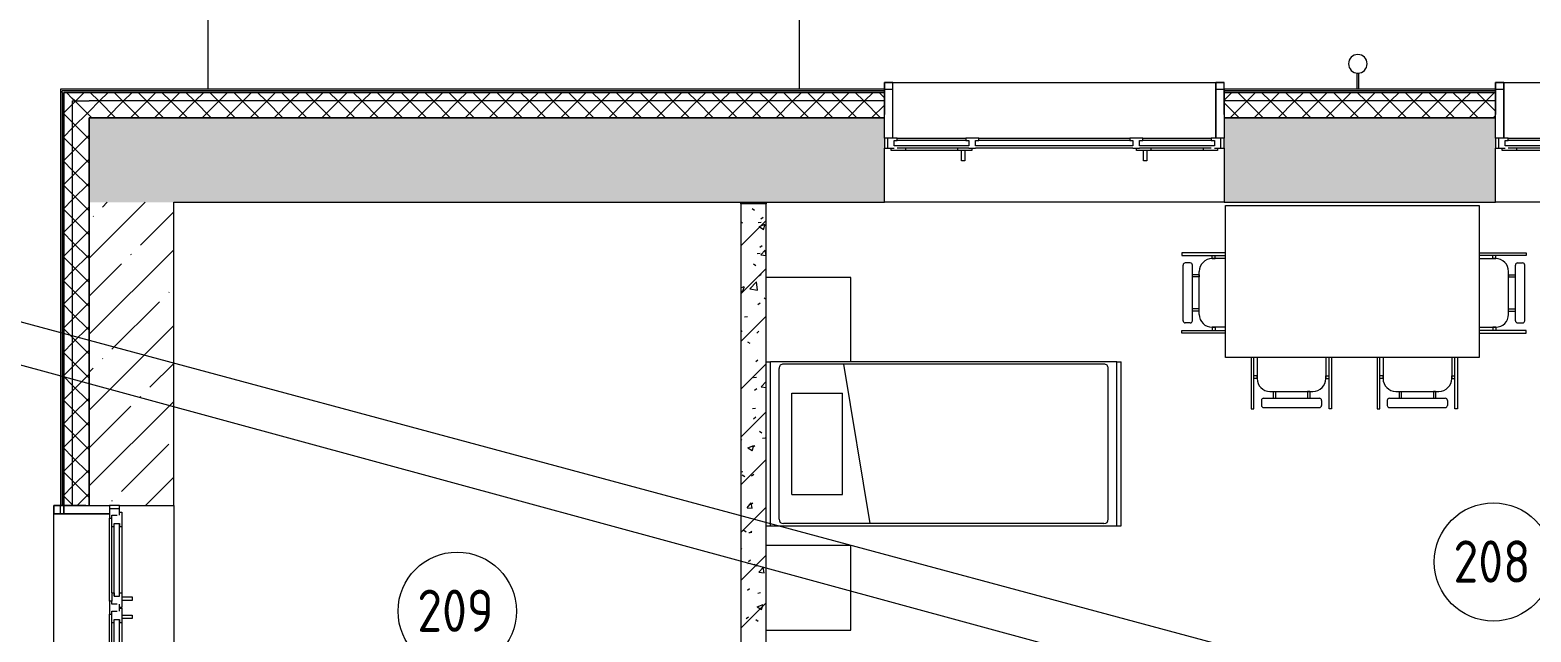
# Model space of a CAD drawing. Header units: millimetres. Extents: x -515342 to 330399, y -224905 to 507333.
# Drawn here: x -374681 to -365801, y 136230 to 139794 of the extents above; entities that cross this region are included whole.
import ezdxf

# ---------------------------------------------------------------- set-up
doc = ezdxf.new("R2010")
doc.units = ezdxf.units.MM
doc.layers.get('0').update_dxf_attribs({"lineweight": 0})
for name, color, linetype, lineweight in [('_ Окна', 7, 'Continuous', 0), ('Витраж', 7, 'Continuous', 0), ('Марки помещений', 7, 'Continuous', 0), ('Мебель', 7, 'Continuous', 0), ('Обобщенные модели', 7, 'Continuous', 0), ('Окна', 7, 'Continuous', 0), ('Перекрытие', 7, 'Continuous', 0), ('Стены внутренние', 7, 'Continuous', 0), ('Стены наружные', 7, 'Continuous', 0), ('Стены несущие', 7, 'Continuous', 0), ('Стены отделка', 7, 'Continuous', 0), ('Стены перегородки', 7, 'Continuous', 0), ('Стены штриховка', 7, 'Continuous', 0), ('экспертиза ДУ', 1, 'Continuous', 0)]:
    doc.layers.add(name, color=color, linetype=linetype, lineweight=lineweight)
doc.styles.add('GOST Common_1', font='', dxfattribs={"width": 0.9, "height": 250})
doc.styles.get('GOST Common_1').set_extended_font_data('GOST Common')
pattern_1 = [(45, (0, 0), (-224.5064, 224.5064), []), (45, (224.5, 0), (-224.5064, 224.5064), [396.875, -79.375, 3.353, -76.022])]
pattern_2 = [(45, (0, 0), (-70.71068, 70.71068), []), (135, (0, 0), (-70.71068, -70.71068), [])]

# ---------------------------------------------------------------- blocks, each defined once
blk = doc.blocks.new('Окно_ПВХ_3Створки_1Фрамуга-верх - АР_Окно_ОП_1820_h_х1970_3ст2фр-в-9696728-О_АР_П_2__3_400_План 2 этажа')
at = {"layer": '_ Окна'}
for p, q in [((-929, 130), (-1005, 130)), ((-1005, 130), (-1005, 70)), ((-985, 70), (-985, 130)), ((-947, 84), (-947, 116)), ((-947, 116), (-929, 116)), ((-929, 116), (-929, 130)), ((-523, 116), (-929, 116)), ((-447, 130), (-523, 130)), ((-523, 130), (-523, 116)), ((-523, 116), (-505, 116)), ((-505, 116), (-505, 84)), ((-465, 84), (-465, 116)), ((-465, 116), (-447, 116)), ((-447, 116), (-447, 130)), ((447, 116), (-447, 116)), ((523, 130), (447, 130)), ((447, 130), (447, 116)), ((447, 116), (465, 116)), ((465, 116), (465, 84)), ((505, 84), (505, 116)), ((505, 116), (523, 116)), ((523, 116), (523, 130)), ((929, 116), (523, 116)), ((929, 130), (929, 116)), ((1005, 130), (929, 130)), ((929, 116), (947, 116)), ((947, 116), (947, 84)), ((985, 70), (985, 130)), ((1005, 70), (1005, 130)), ((-1005, 70), (-947, 70)), ((-965, 56), (-965, 70)), ((-880, 56), (-965, 56)), ((-505, 84), (-947, 84)), ((-880, 70), (-880, 56)), ((-572, 70), (-572, 56)), ((-487, 56), (-572, 56)), ((-505, 70), (-465, 70)), ((-487, 70), (-487, 56)), ((465, 84), (-465, 84)), ((465, 70), (505, 70)), ((487, 56), (487, 70)), ((572, 56), (487, 56)), ((947, 84), (505, 84)), ((572, 70), (572, 56)), ((880, 70), (880, 56)), ((965, 56), (880, 56)), ((947, 70), (1005, 70)), ((965, 70), (965, 56))]:
    blk.add_line(p, q, dxfattribs=at)
at = {"layer": 'Окна'}
for p, q in [((-929, 130), (-523, 130)), ((-447, 130), (447, 130)), ((523, 130), (929, 130)), ((-505, 70), (-929, 70)), ((-572, 56), (-880, 56)), ((-548.5, -4), (-548.5, 56)), ((-528.5, 56), (-528.5, -4)), ((465, 70), (-465, 70)), ((929, 70), (505, 70)), ((528.5, -4), (528.5, 56)), ((548.5, 56), (548.5, -4)), ((880, 56), (572, 56)), ((-528.5, -4), (-548.5, -4)), ((548.5, -4), (528.5, -4))]:
    blk.add_line(p, q, dxfattribs=at)
blk = doc.blocks.new('Окно_ПВХ_2Створки_1Фрамуга-верх - АР_Окно_ОП_1820_h_х11700_2ст1фр-в-9696407-О_АР_П_2__3_400_План 2 этажа')
at = {"layer": '_ Окна'}
for p, q in [((-529, 130), (-605, 130)), ((-605, 130), (-605, 70)), ((-585, 70), (-585, 130)), ((-547, 84), (-547, 116)), ((-547, 116), (-529, 116)), ((-529, 116), (-529, 130)), ((-480, 116), (-529, 116)), ((-498, 102), (-498, 70)), ((-480, 102), (-498, 102)), ((-498, 102), (-69, 102)), ((-480, 116), (-480, 102)), ((-87, 116), (-87, 102)), ((-87, 116), (-38, 116)), ((-87, 102), (-69, 102)), ((-69, 102), (-69, 70)), ((38, 130), (-38, 130)), ((-38, 130), (-38, 116)), ((-38, 116), (-20, 116)), ((-20, 116), (-20, 84)), ((20, 84), (20, 116)), ((20, 116), (38, 116)), ((38, 116), (38, 130)), ((87, 116), (38, 116)), ((69, 102), (69, 70)), ((87, 102), (69, 102)), ((69, 102), (498, 102)), ((87, 116), (87, 102)), ((480, 116), (480, 102)), ((480, 116), (529, 116)), ((480, 102), (498, 102)), ((498, 102), (498, 70)), ((529, 130), (529, 116)), ((605, 130), (529, 130)), ((529, 116), (547, 116)), ((547, 116), (547, 84)), ((585, 70), (585, 130)), ((605, 70), (605, 130)), ((-605, 70), (-547, 70)), ((-565, 56), (-565, 70)), ((-480, 56), (-565, 56)), ((-498, 70), (-480, 70)), ((-498, 70), (-69, 70)), ((-480, 70), (-480, 56)), ((-87, 70), (-87, 56)), ((-69, 70), (-87, 70)), ((-2, 56), (-87, 56)), ((-20, 70), (20, 70)), ((-2, 70), (-2, 56)), ((2, 56), (2, 70)), ((87, 56), (2, 56)), ((69, 70), (87, 70)), ((69, 70), (498, 70)), ((87, 70), (87, 56)), ((480, 70), (480, 56)), ((498, 70), (480, 70)), ((565, 56), (480, 56)), ((547, 70), (605, 70)), ((565, 70), (565, 56))]:
    blk.add_line(p, q, dxfattribs=at)
at = {"layer": 'Окна'}
for p, q in [((-529, 130), (-38, 130)), ((-480, 116), (-87, 116)), ((38, 130), (529, 130)), ((87, 116), (480, 116)), ((-87, 56), (-480, 56)), ((-63.5, -4), (-63.5, 56)), ((-43.5, 56), (-43.5, -4)), ((43.5, -4), (43.5, 56)), ((63.5, 56), (63.5, -4)), ((480, 56), (87, 56)), ((-43.5, -4), (-63.5, -4)), ((63.5, -4), (43.5, -4))]:
    blk.add_line(p, q, dxfattribs=at)
blk = doc.blocks.new('Прямоугольный импост - АР_Откос_Металлический_50х330 Коричневый Левый-9899776-О_АР_П_2__3_400_План 2 этажа')
at = {"layer": 'Витраж'}
blk.add_line((-515, 4442.4), (-515, 5552.4), dxfattribs=at)
blk = doc.blocks.new('Прямоугольный импост - АР_Откос_Металлический_50х330 Коричневый Левый-9899773-О_АР_П_2__3_400_План 2 этажа')
at = {"layer": 'Витраж', "lineweight": 18}
for p, q in [((0, 40), (-50, 40)), ((-50, 40), (-50, -290)), ((-49, -290), (-49, 39)), ((-49, 39), (-1, 39)), ((-1, 39), (-1, -150)), ((0, -150), (0, 40)), ((-1, -150), (0, -150))]:
    blk.add_line(p, q, dxfattribs=at)
blk = doc.blocks.new('Прямоугольный импост - АР_Откос_Металлический_50х330 Белый Левый-9898761-О_АР_П_2__3_400_План 2 этажа')
at = {"layer": 'Витраж'}
blk.add_line((4449.2, 16115), (6359.2, 16115), dxfattribs=at)
blk = doc.blocks.new('Прямоугольный импост - АР_Откос_Металлический_50х330 Белый Правый-V24-О_АР_П_2__3_400_План 2 этажа')
at = {"layer": 'Витраж', "lineweight": 18}
for p, q in [((-50, -290), (-50, 40)), ((-50, 40), (0, 40)), ((-1, 39), (-49, 39)), ((-49, 39), (-49, -290)), ((-1, -150), (-1, 39)), ((0, 40), (0, -150)), ((0, -150), (-1, -150))]:
    blk.add_line(p, q, dxfattribs=at)
blk = doc.blocks.new('Прямоугольный импост - АР_Откос_Металлический_50х330 Белый Левый-V25-О_АР_П_2__3_400_План 2 этажа')
at = {"layer": 'Витраж', "lineweight": 18}
for p, q in [((0, 40), (-50, 40)), ((-50, 40), (-50, -290)), ((-49, -290), (-49, 39)), ((-49, 39), (-1, 39)), ((-1, 39), (-1, -150)), ((0, -150), (0, 40)), ((-1, -150), (0, -150))]:
    blk.add_line(p, q, dxfattribs=at)
blk = doc.blocks.new('Прямоугольный импост - АР_Откос_Металлический_50х330 Коричневый Левый-9899774-О_АР_П_2__3_400_План 2 этажа')
at = {"layer": 'Витраж'}
blk.add_line((8064.1, 16115), (9974.1, 16115), dxfattribs=at)
blk = doc.blocks.new('Прямоугольный импост - АР_Откос_Металлический_50х330 Коричневый Правый-9899919-О_АР_П_2__3_400_План 2 этажа')
at = {"layer": 'Витраж', "lineweight": 18}
for p, q in [((-50, -290), (-50, 40)), ((-50, 40), (0, 40)), ((-1, 39), (-49, 39)), ((-49, 39), (-49, -290)), ((-1, -150), (-1, 39)), ((0, 40), (0, -150)), ((0, -150), (-1, -150))]:
    blk.add_line(p, q, dxfattribs=at)
blk = doc.blocks.new('Влж_Водосточная труба_Хомут - Хомут-9753428-О_АР_П_2__3_400_План 2 этажа')
at = {"layer": 'Обобщенные модели'}
for p, q in [((61040, 2304.9), (61040, 2209.7)), ((61040, 2304.9), (61050, 2304.9)), ((61050, 2209.7), (61050, 2304.9))]:
    blk.add_line(p, q, dxfattribs=at)
for start, end in [(0, 180), (180, 360)]:
    blk.add_arc((61045, 2154.9), 55, start, end, dxfattribs=at)
blk.add_open_spline([(61050, 2209.7), (61050, 2209.7), (61049.9, 2209.7), (61049.7, 2209.7), (61049.3, 2209.8), (61048.9, 2209.8), (61048.2, 2209.8), (61047.5, 2209.9), (61046.7, 2209.9), (61045.8, 2209.9), (61045, 2209.9), (61044.2, 2209.9), (61043.5, 2209.9), (61042.7, 2209.9), (61041.8, 2209.8), (61041, 2209.8), (61040.2, 2209.7), (61040, 2209.7), (61040, 2209.7)], degree=3, knots=[0, 0, 0, 0, 0.055556, 0.111111, 0.166667, 0.222222, 0.277778, 0.333333, 0.388889, 0.444444, 0.513889, 0.548611, 0.583333, 0.652778, 0.722222, 0.791667, 0.861111, 1, 1, 1, 1], dxfattribs=at)
blk = doc.blocks.new('СД_Люблино_Фасады_rvt-1-О_АР_П_2__3_400_План 2 этажа')
at = {"layer": 'Стены внутренние'}
h = blk.add_hatch(dxfattribs=at)
h.set_pattern_fill('FP_1', color=256, style=0, pattern_type=2)
h.set_pattern_definition(pattern_1)
h.paths.add_polyline_path([(101935, 15405), (101935, 15905), (97278.9, 15905), (97278.9, 15405), (101775, 15405)])
h.paths.add_polyline_path([(95231.8, 15405), (95268.9, 15405), (95268.9, 15905), (93672.7, 15905), (93672.7, 15405), (94795.6, 15405)])
h.paths.add_polyline_path([(91662.7, 15405), (91662.7, 15905), (90062.5, 15905), (90062.5, 15405), (91305.9, 15405)])
h.paths.add_polyline_path([(88052.5, 15405), (88052.5, 15905), (86472.6, 15905), (86472.6, 15405), (87816.2, 15405)])
h.paths.add_polyline_path([(84462.6, 15405), (84462.6, 15905), (82935.3, 15905), (82935.3, 15405), (84326.5, 15405)])
h.paths.add_polyline_path([(80836.8, 15405), (80925.3, 15405), (80925.3, 15905), (79340.3, 15905), (79340.3, 15405), (79964.4, 15405)])
h.paths.add_polyline_path([(77330.3, 15405), (77330.3, 15905), (75739.7, 15905), (75739.7, 15405)])
h.paths.add_polyline_path([(73729.7, 15405), (73729.7, 15905), (72144.8, 15905), (72144.8, 15405), (73421.2, 15405)])
h.paths.add_polyline_path([(70134.8, 15405), (70134.8, 15905), (68493.6, 15905), (68493.6, 15405), (68622.9, 15405)])
h.paths.add_polyline_path([(66441.8, 15405), (66483.6, 15405), (66483.6, 15905), (64878.6, 15905), (64878.6, 15405), (66005.6, 15405)])
h.paths.add_polyline_path([(62868.6, 15405), (62868.6, 15905), (60500.1, 15905), (60500.1, 15405), (61643.5, 15405)])
h.paths.add_polyline_path([(58090.1, 15405), (58090.1, 15905), (56894.2, 15905), (56894.2, 15405), (57281.4, 15405)])
h.paths.add_polyline_path([(54484.2, 15405), (54484.2, 15905), (51825.9, 15905), (51825.9, 15405), (52919.3, 15405)])
h.paths.add_polyline_path([(49815.9, 15405), (49815.9, 15905), (47243.8, 15905), (47243.8, 15405), (49429.6, 15405)])
h.paths.add_polyline_path([(44833.8, 15405), (44833.8, 15905), (43623.8, 15905), (43623.8, 15405), (44195, 15405)])
h.paths.add_polyline_path([(41213.8, 15405), (41213.8, 15905), (38819.5, 15905), (38819.5, 15405), (40705.3, 15405)])
h.paths.add_polyline_path([(36779.4, 15405), (36809.5, 15405), (36809.5, 15905), (35219.5, 15905), (35219.5, 15405), (36343.2, 15405)])
h.paths.add_polyline_path([(33209.5, 15405), (33209.5, 15905), (31619.5, 15905), (31619.5, 15405), (31981.1, 15405)])
h.paths.add_polyline_path([(29609.5, 15405), (29609.5, 15905), (28023.1, 15905), (28023.1, 15405), (29363.8, 15405)])
h.paths.add_polyline_path([(26013.1, 15405), (26013.1, 15905), (24425.8, 15905), (24425.8, 15405), (25001.7, 15405)])
h.paths.add_polyline_path([(22415.8, 15405), (22415.8, 15905), (20810.9, 15905), (20810.9, 15405), (22384.4, 15405)])
h.paths.add_polyline_path([(18800.9, 15405), (18800.9, 15905), (17210.3, 15905), (17210.3, 15405), (18022.3, 15405)])
h.paths.add_polyline_path([(15200.3, 15405), (15200.3, 15905), (13615.3, 15905), (13615.3, 15405), (14968.8, 15405)])
h.paths.add_polyline_path([(11605.3, 15405), (11605.3, 15905), (10024.1, 15905), (10024.1, 15405), (11042.9, 15405)])
h.paths.add_polyline_path([(8014.1, 15405), (8014.1, 15905), (6409.2, 15905), (6409.2, 15405), (7989.4, 15405)])
h.paths.add_polyline_path([(4399.2, 15405), (4399.2, 15905), (-305, 15905), (-305, 15405), (2318.7, 15405)])
h = blk.add_hatch(dxfattribs=at)
h.set_pattern_fill('FP_1', color=256, style=0, pattern_type=2)
h.set_pattern_definition(pattern_1)
h.paths.add_polyline_path([(195, -305), (195, 1954.9), (-305, 1954.9), (-305, -305)])
h.paths.add_polyline_path([(195, 3164.9), (195, 4392.4), (-305, 4392.4), (-305, 3164.9), (-125, 3164.9)])
h.paths.add_polyline_path([(195, 5602.4), (195, 6994.7), (-305, 6994.7), (-305, 5602.4), (-125, 5602.4)])
h.paths.add_polyline_path([(195, 8604.7), (195, 9989.9), (-305, 9989.9), (-305, 8604.7), (-125, 8604.7)])
h.paths.add_polyline_path([(195, 11199.9), (195, 12399.9), (-305, 12399.9), (-305, 11199.9), (-125, 11199.9)])
h.paths.add_polyline_path([(195, 13609.9), (195, 15405), (-305, 15405), (-305, 13609.9), (-125, 13609.9)])
at = {"layer": 'Стены наружные'}
h = blk.add_hatch(dxfattribs=at)
h.set_pattern_fill('FP_4', color=256, style=0, pattern_type=2)
h.set_pattern_definition(pattern_2)
h.paths.add_polyline_path([(-455, -455), (-405, -455), (-405, 1954.9), (-455, 1954.9), (-455, 1632.1)])
h.paths.add_polyline_path([(-405, 3164.9), (-405, 4392.4), (-455, 4392.4), (-455, 3164.9)])
h.paths.add_polyline_path([(-455, 5602.4), (-405, 5602.4), (-405, 6994.7), (-455, 6994.7), (-455, 6847.3)])
h.paths.add_polyline_path([(-455, 8604.7), (-405, 8604.7), (-405, 9989.9), (-455, 9989.9)])
h.paths.add_polyline_path([(-455, 11199.9), (-405, 11199.9), (-405, 12399.9), (-455, 12399.9), (-455, 12062.5)])
h.paths.add_polyline_path([(-405, 13609.9), (-405, 16055), (-455, 16055), (-455, 13609.9)])
h = blk.add_hatch(dxfattribs=at)
h.set_pattern_fill('FP_4', color=256, style=0, pattern_type=2)
h.set_pattern_definition(pattern_2)
h.paths.add_polyline_path([(102035, 16005), (102085, 16005), (102085, 16055), (97278.9, 16055), (97278.9, 16005), (101775, 16005)])
h.paths.add_polyline_path([(95268.9, 16005), (95268.9, 16055), (93672.7, 16055), (93672.7, 16005), (94795.6, 16005)])
h.paths.add_polyline_path([(91662.7, 16005), (91662.7, 16055), (90062.5, 16055), (90062.5, 16005), (91305.9, 16005)])
h.paths.add_polyline_path([(88052.5, 16005), (88052.5, 16055), (86472.6, 16055), (86472.6, 16005), (87816.2, 16005)])
h.paths.add_polyline_path([(84462.6, 16005), (84462.6, 16055), (82935.3, 16055), (82935.3, 16005), (84326.5, 16005)])
h.paths.add_polyline_path([(80836.8, 16005), (80925.3, 16005), (80925.3, 16055), (79340.3, 16055), (79340.3, 16005)])
h.paths.add_polyline_path([(77330.3, 16005), (77330.3, 16055), (75739.7, 16055), (75739.7, 16005), (76474.7, 16005)])
h.paths.add_polyline_path([(73729.7, 16005), (73729.7, 16055), (72144.8, 16055), (72144.8, 16005), (72985, 16005)])
h.paths.add_polyline_path([(70134.8, 16005), (70134.8, 16055), (68493.6, 16055), (68493.6, 16005), (68622.9, 16005)])
h.paths.add_polyline_path([(66483.6, 16005), (66483.6, 16055), (64878.6, 16055), (64878.6, 16005), (65133.2, 16005)])
h.paths.add_polyline_path([(62868.6, 16005), (62868.6, 16055), (60500.1, 16055), (60500.1, 16005), (62515.9, 16005)])
h.paths.add_polyline_path([(58090.1, 16005), (58090.1, 16055), (56894.2, 16055), (56894.2, 16005), (57281.4, 16005)])
h.paths.add_polyline_path([(54484.2, 16005), (54484.2, 16055), (51825.9, 16055), (51825.9, 16005), (52919.3, 16005)])
h.paths.add_polyline_path([(49815.9, 16005), (49815.9, 16055), (47243.8, 16055), (47243.8, 16005), (49429.6, 16005)])
h.paths.add_polyline_path([(44833.8, 16005), (44833.8, 16055), (43623.8, 16055), (43623.8, 16005), (44195, 16005)])
h.paths.add_polyline_path([(41213.8, 16005), (41213.8, 16055), (38819.5, 16055), (38819.5, 16005), (40705.3, 16005)])
h.paths.add_polyline_path([(36809.5, 16005), (36809.5, 16055), (35219.5, 16055), (35219.5, 16005), (35470.8, 16005)])
h.paths.add_polyline_path([(33209.5, 16005), (33209.5, 16055), (31619.5, 16055), (31619.5, 16005), (32853.5, 16005)])
h.paths.add_polyline_path([(29609.5, 16005), (29609.5, 16055), (28023.1, 16055), (28023.1, 16005), (29363.8, 16005)])
h.paths.add_polyline_path([(26013.1, 16005), (26013.1, 16055), (24425.8, 16055), (24425.8, 16005), (25874.1, 16005)])
h.paths.add_polyline_path([(22384.4, 16005), (22415.8, 16005), (22415.8, 16055), (20810.9, 16055), (20810.9, 16005), (21512, 16005)])
h.paths.add_polyline_path([(18800.9, 16005), (18800.9, 16055), (17210.3, 16055), (17210.3, 16005), (18022.3, 16005)])
h.paths.add_polyline_path([(15200.3, 16005), (15200.3, 16055), (13615.3, 16055), (13615.3, 16005), (14532.6, 16005)])
h.paths.add_polyline_path([(11605.3, 16005), (11605.3, 16055), (10024.1, 16055), (10024.1, 16005), (11042.9, 16005)])
h.paths.add_polyline_path([(8014.1, 16005), (8014.1, 16055), (6409.2, 16055), (6409.2, 16005), (7553.2, 16005)])
h.paths.add_polyline_path([(4399.2, 16005), (4399.2, 16055), (-405, 16055), (-405, 16005), (4063.5, 16005)])
h = blk.add_hatch(dxfattribs=at)
h.set_pattern_fill('FP_4', color=256, style=0, pattern_type=2)
h.set_pattern_definition(pattern_2)
h.paths.add_polyline_path([(-405, -405), (-305, -405), (-305, 1954.9), (-405, 1954.9), (-405, 1632.1)])
h.paths.add_polyline_path([(-405, 3164.9), (-305, 3164.9), (-305, 4392.4), (-405, 4392.4), (-405, 3370.5)])
h.paths.add_polyline_path([(-305, 5602.4), (-305, 6994.7), (-405, 6994.7), (-405, 5602.4)])
h.paths.add_polyline_path([(-305, 8604.7), (-305, 9989.9), (-405, 9989.9), (-405, 8604.7)])
h.paths.add_polyline_path([(-305, 11199.9), (-305, 12399.9), (-405, 12399.9), (-405, 11199.9)])
h.paths.add_polyline_path([(-405, 13609.9), (-305, 13609.9), (-305, 16005), (-405, 16005), (-405, 13800.9)])
h = blk.add_hatch(dxfattribs=at)
h.set_pattern_fill('FP_4', color=256, style=0, pattern_type=2)
h.set_pattern_definition(pattern_2)
h.paths.add_polyline_path([(102035, 15905), (102035, 16005), (97278.9, 16005), (97278.9, 15905), (101935, 15905)])
h.paths.add_polyline_path([(95268.9, 15905), (95268.9, 16005), (93672.7, 16005), (93672.7, 15905), (94795.6, 15905)])
h.paths.add_polyline_path([(91662.7, 15905), (91662.7, 16005), (90062.5, 16005), (90062.5, 15905), (91305.9, 15905)])
h.paths.add_polyline_path([(88052.5, 15905), (88052.5, 16005), (86472.6, 16005), (86472.6, 15905), (87816.2, 15905)])
h.paths.add_polyline_path([(84326.5, 15905), (84462.6, 15905), (84462.6, 16005), (82935.3, 16005), (82935.3, 15905), (83890.3, 15905)])
h.paths.add_polyline_path([(80925.3, 15905), (80925.3, 16005), (79340.3, 16005), (79340.3, 15905), (80836.8, 15905)])
h.paths.add_polyline_path([(77330.3, 15905), (77330.3, 16005), (75739.7, 16005), (75739.7, 15905), (76474.7, 15905)])
h.paths.add_polyline_path([(73729.7, 15905), (73729.7, 16005), (72144.8, 16005), (72144.8, 15905), (72985, 15905)])
h.paths.add_polyline_path([(70134.8, 15905), (70134.8, 16005), (68493.6, 16005), (68493.6, 15905), (68622.9, 15905)])
h.paths.add_polyline_path([(66483.6, 15905), (66483.6, 16005), (64878.6, 16005), (64878.6, 15905), (65133.2, 15905)])
h.paths.add_polyline_path([(62868.6, 15905), (62868.6, 16005), (60500.1, 16005), (60500.1, 15905), (62515.9, 15905)])
h.paths.add_polyline_path([(58090.1, 15905), (58090.1, 16005), (56894.2, 16005), (56894.2, 15905), (57281.4, 15905)])
h.paths.add_polyline_path([(54484.2, 15905), (54484.2, 16005), (51825.9, 16005), (51825.9, 15905), (52919.3, 15905)])
h.paths.add_polyline_path([(49815.9, 15905), (49815.9, 16005), (47243.8, 16005), (47243.8, 15905), (49429.6, 15905)])
h.paths.add_polyline_path([(44833.8, 15905), (44833.8, 16005), (43623.8, 16005), (43623.8, 15905), (44195, 15905)])
h.paths.add_polyline_path([(41213.8, 15905), (41213.8, 16005), (38819.5, 16005), (38819.5, 15905), (40705.3, 15905)])
h.paths.add_polyline_path([(36809.5, 15905), (36809.5, 16005), (35219.5, 16005), (35219.5, 15905), (35470.8, 15905)])
h.paths.add_polyline_path([(33209.5, 15905), (33209.5, 16005), (31619.5, 16005), (31619.5, 15905), (32853.5, 15905)])
h.paths.add_polyline_path([(29609.5, 15905), (29609.5, 16005), (28023.1, 16005), (28023.1, 15905), (29363.8, 15905)])
h.paths.add_polyline_path([(25874.1, 15905), (26013.1, 15905), (26013.1, 16005), (24425.8, 16005), (24425.8, 15905), (25001.7, 15905)])
h.paths.add_polyline_path([(22415.8, 15905), (22415.8, 16005), (20810.9, 16005), (20810.9, 15905), (22384.4, 15905)])
h.paths.add_polyline_path([(18800.9, 15905), (18800.9, 16005), (17210.3, 16005), (17210.3, 15905), (18022.3, 15905)])
h.paths.add_polyline_path([(15200.3, 15905), (15200.3, 16005), (13615.3, 16005), (13615.3, 15905), (14532.6, 15905)])
h.paths.add_polyline_path([(11605.3, 15905), (11605.3, 16005), (10024.1, 16005), (10024.1, 15905), (11042.9, 15905)])
h.paths.add_polyline_path([(8014.1, 15905), (8014.1, 16005), (6409.2, 16005), (6409.2, 15905), (7553.2, 15905)])
h.paths.add_polyline_path([(4399.2, 15905), (4399.2, 16005), (-305, 16005), (-305, 15905), (4063.5, 15905)])
at = {"layer": 'Перекрытие'}
for p, q in [((397.7, 17990), (397.7, 16075)), ((3897.7, 16075), (3897.7, 17990))]:
    blk.add_line(p, q, dxfattribs=at)
at = {"layer": 'Стены внутренние'}
for p, q in [((4400, 16075), (4448.3, 16075)), ((6360.1, 16075), (6408.4, 16075)), ((8014.9, 16075), (8063.2, 16075)), ((6409.2, 15405), (4399.2, 15405)), ((10024.1, 15405), (8014.1, 15405)), ((-475, 13560.8), (-475, 13609.1)), ((-455, 13608.9), (-455, 13560.8)), ((195, 13609.9), (195, 12399.9))]:
    blk.add_line(p, q, dxfattribs=at)
at = {"layer": 'Стены наружные'}
blk.add_line((-455, 13560.8), (-455, 13608.9), dxfattribs=at)
at = {"layer": 'Стены несущие'}
for p, q in [((-305, 15905), (-305, 15405)), ((4399.2, 15905), (-305, 15905)), ((-305, 15905), (4399.2, 15905)), ((4399.2, 15785), (4399.2, 15905)), ((6409.2, 15905), (6409.2, 15785)), ((8014.1, 15905), (6409.2, 15905)), ((6409.2, 15905), (8014.1, 15905)), ((8014.1, 15785), (8014.1, 15905)), ((4399.2, 15405), (4399.2, 15725)), ((6409.2, 15725), (6409.2, 15405)), ((8014.1, 15405), (8014.1, 15725)), ((-305, 15405), (-305, 13609.9)), ((-305, 13609.9), (-305, 15405)), ((195, 15405), (4399.2, 15405)), ((195, 13609.9), (195, 15405)), ((6409.2, 15405), (8014.1, 15405)), ((-305, 13609.9), (-185, 13609.9)), ((-125, 13609.9), (195, 13609.9))]:
    blk.add_line(p, q, dxfattribs=at)
at = {"layer": 'Стены отделка', "lineweight": 9}
for p, q in [((4399.2, 16075), (-475, 16075)), ((-475, 16075), (-475, 16065)), ((4399.2, 16065), (4399.2, 16075)), ((7195.2, 16075), (6409.2, 16075)), ((6409.2, 16075), (6409.2, 16065)), ((8014.1, 16075), (7204.8, 16075)), ((8014.1, 16065), (8014.1, 16075)), ((-475, 16065), (-475, 16055)), ((-475, 16055), (-475, 13609.9)), ((-405, 16055), (-455, 16055)), ((-455, 16055), (-455, 13609.9)), ((-455, 13609.9), (-455, 16055)), ((-455, 16055), (-305, 16055)), ((-305, 16055), (-405, 16055)), ((4399.2, 16055), (4399.2, 16065)), ((4399.2, 16005), (4399.2, 16055)), ((4399.2, 15905), (4399.2, 16005)), ((6409.2, 16065), (6409.2, 16055)), ((6409.2, 16055), (6409.2, 16005)), ((6409.2, 16005), (6409.2, 15905)), ((8014.1, 16055), (8014.1, 16065)), ((8014.1, 16005), (8014.1, 16055)), ((8014.1, 15905), (8014.1, 16005)), ((-305, 15405), (-305, 15905)), ((-475, 13609.9), (-465, 13609.9)), ((-465, 13609.9), (-455, 13609.9)), ((-455, 13609.9), (-405, 13609.9)), ((-405, 13609.9), (-305, 13609.9))]:
    blk.add_line(p, q, dxfattribs=at)
at = {"layer": 'Стены штриховка'}
for p, q in [((-465, 16055), (-465, 16065)), ((4399.2, 16065), (-465, 16065)), ((-465, 16055), (-465, 13609.9)), ((-305, 16055), (-405, 16055)), ((-405, 16005), (-405, 13609.9)), ((-405, 16005), (-305, 16005)), ((4399.2, 16055), (-305, 16055)), ((-305, 16055), (4399.2, 16055)), ((4399.2, 16005), (-305, 16005)), ((8014.1, 16065), (6409.2, 16065)), ((8014.1, 16055), (6409.2, 16055)), ((6409.2, 16055), (8014.1, 16055)), ((8014.1, 16005), (6409.2, 16005))]:
    blk.add_line(p, q, dxfattribs=at)
at = {"layer": 'Витраж', "lineweight": 9, "extrusion": (0, 0, -1)}
for name, p in [('Прямоугольный импост - АР_Откос_Металлический_50х330 Белый Правый-V24-О_АР_П_2__3_400_План 2 этажа', (-4399.2, 16075)), ('Прямоугольный импост - АР_Откос_Металлический_50х330 Коричневый Правый-9899919-О_АР_П_2__3_400_План 2 этажа', (-8014.1, 16075))]:
    blk.add_blockref(name, p, dxfattribs=at)
at = {"layer": 'Витраж', "lineweight": 9}
for name, p in [('Прямоугольный импост - АР_Откос_Металлический_50х330 Белый Левый-9898761-О_АР_П_2__3_400_План 2 этажа', (0, 0)), ('Прямоугольный импост - АР_Откос_Металлический_50х330 Белый Левый-V25-О_АР_П_2__3_400_План 2 этажа', (6409.2, 16075)), ('Прямоугольный импост - АР_Откос_Металлический_50х330 Коричневый Левый-9899774-О_АР_П_2__3_400_План 2 этажа', (0, 0)), ('Прямоугольный импост - АР_Откос_Металлический_50х330 Коричневый Левый-9899776-О_АР_П_2__3_400_План 2 этажа', (0, 8007.5))]:
    blk.add_blockref(name, p, dxfattribs=at)
at = {"layer": 'Витраж', "lineweight": 9, "rotation": 89.99999999999991}
blk.add_blockref('Прямоугольный импост - АР_Откос_Металлический_50х330 Коричневый Левый-9899773-О_АР_П_2__3_400_План 2 этажа', (-475, 13609.9), dxfattribs=at)
at = {"layer": 'Обобщенные модели', "lineweight": 9, "rotation": 180}
blk.add_blockref('Влж_Водосточная труба_Хомут - Хомут-9753428-О_АР_П_2__3_400_План 2 этажа', (68245, 18379.9), dxfattribs=at)
at = {"layer": 'Окна', "lineweight": 9}
for p in [(5404.2, 15655), (9019.1, 15655)]:
    blk.add_blockref('Окно_ПВХ_3Створки_1Фрамуга-верх - АР_Окно_ОП_1820_h_х1970_3ст2фр-в-9696728-О_АР_П_2__3_400_План 2 этажа', p, dxfattribs=at)
at = {"layer": 'Окна', "lineweight": 9, "rotation": 89.99999999999977}
blk.add_blockref('Окно_ПВХ_2Створки_1Фрамуга-верх - АР_Окно_ОП_1820_h_х11700_2ст1фр-в-9696407-О_АР_П_2__3_400_План 2 этажа', (-55, 13004.9), dxfattribs=at)
blk = doc.blocks.new('Прикроватная тумба - Прикроватная тумба-V6-О_АР_П_2__3_400_План 2 этажа')
at = {"layer": 'Мебель'}
for p, q in [((500, 0), (0, 0)), ((0, 0), (0, -500)), ((0, -500), (500, -500))]:
    blk.add_line(p, q, dxfattribs=at)
blk = doc.blocks.new('Кровать-Больница - 0970 x 2100 мм-V5-О_АР_П_2__3_400_План 2 этажа')
at = {"layer": 'Мебель'}
for p, q in [((-76.5, 659), (-76.5, 633.6)), ((-76.5, 633.6), (-76.5, -1415.6)), ((-76.5, 633.6), (893.5, 633.6)), ((893.5, 659), (893.5, 633.6)), ((893.5, -1415.6), (893.5, 633.6)), ((-63.8, -1339.4), (-63.8, 557.4)), ((-38.4, 582.8), (855.4, 582.8)), ((880.8, -1339.4), (880.8, 557.4)), ((108.5, 506.6), (108.5, 206.6)), ((108.5, 506.6), (708.5, 506.6)), ((708.5, 506.6), (708.5, 206.6)), ((880.8, 201.8), (-63.8, 45.1)), ((108.5, 206.6), (708.5, 206.6)), ((-76.5, -1415.6), (-76.5, -1441)), ((-76.5, -1415.6), (893.5, -1415.6)), ((-38.4, -1364.8), (855.4, -1364.8)), ((893.5, -1415.6), (893.5, -1441)), ((-76.5, -1441), (893.5, -1441))]:
    blk.add_line(p, q, dxfattribs=at)
for centre, start, end in [((-38.4, 557.4), 90, 180), ((855.4, 557.4), 360, 90), ((-38.4, -1339.4), 180, 270), ((855.4, -1339.4), 270, 0)]:
    blk.add_arc(centre, 25.4, start, end, dxfattribs=at)
blk = doc.blocks.new('Прикроватная тумба - Прикроватная тумба-V7-О_АР_П_2__3_400_План 2 этажа')
at = {"layer": 'Мебель'}
for p, q in [((0, 0), (0, -500)), ((0, -500), (500, -500))]:
    blk.add_line(p, q, dxfattribs=at)
blk = doc.blocks.new('Стол-Прямоугольный - 1500х900 мм-8945557-О_АР_П_2__3_400_План 2 этажа')
at = {"layer": 'Мебель'}
for p, q in [((-750, 450), (750, 450)), ((-750, -450), (-750, 450)), ((750, 450), (750, -450)), ((750, -450), (-750, -450))]:
    blk.add_line(p, q, dxfattribs=at)
blk = doc.blocks.new('Стул-Штабель - Стул-Штабель-V12-О_АР_П_2__3_400_План 2 этажа')
at = {"layer": 'Мебель'}
for p, q in [((-416.6, -124.4), (-416.6, 134.5)), ((-416.6, 134.5), (-401.3, 134.5)), ((-401.3, 134.5), (-401.3, -124.4)), ((-356.8, 84.1), (-356.8, 113.6)), ((-344.1, 126.3), (-13.9, 126.3)), ((-1.2, 84.1), (-1.2, 113.6)), ((43.2, 134.5), (43.2, -124.4)), ((58.6, 134.5), (43.2, 134.5)), ((58.6, -124.4), (58.6, 134.5)), ((-344.1, 71.4), (-13.9, 71.4)), ((-306, 30.8), (-52, 30.8)), ((-286.9, 30.8), (-286.9, 71.4)), ((-286.9, 30.8), (-274.2, 30.8)), ((-274.2, 30.8), (-274.2, 71.4)), ((-83.8, 30.8), (-83.8, 71.4)), ((-71.1, 30.8), (-83.8, 30.8)), ((-71.1, 30.8), (-71.1, 71.4)), ((-401.3, -45.4), (-401.3, -62.4)), ((-382.2, -45.4), (-401.3, -45.4)), ((-382.2, -62.4), (-401.3, -62.4)), ((-382.2, -45.4), (-382.2, -62.4)), ((-382.2, -124.4), (-382.2, -45.4)), ((24.2, -45.4), (24.2, -62.4)), ((24.2, -45.4), (43.2, -45.4)), ((24.2, -124.4), (24.2, -45.4)), ((24.2, -62.4), (43.2, -62.4)), ((43.2, -45.4), (43.2, -62.4))]:
    blk.add_line(p, q, dxfattribs=at)
for centre, radius, start, end in [((-344.1, 113.6), 12.7, 90, 180), ((-13.9, 113.6), 12.7, 360, 90), ((-306, -45.4), 76.2, 90, 180), ((-344.1, 84.1), 12.7, 180, 270), ((-52, -45.4), 76.2, 360, 90), ((-13.9, 84.1), 12.7, 270, 0)]:
    blk.add_arc(centre, radius, start, end, dxfattribs=at)
blk = doc.blocks.new('Стул-Штабель - Стул-Штабель-V13-О_АР_П_2__3_400_План 2 этажа')
at = {"layer": 'Мебель'}
for p, q in [((-416.6, 143.8), (-416.6, -134.5)), ((-401.3, -134.5), (-401.3, 143.8)), ((-382.2, 143.8), (-382.2, 45.4)), ((24.2, 143.8), (24.2, 45.4)), ((43.2, -134.5), (43.2, 143.8)), ((58.6, 143.8), (58.6, -134.5)), ((-401.3, 45.4), (-401.3, 62.4)), ((-382.2, 62.4), (-401.3, 62.4)), ((-382.2, 45.4), (-401.3, 45.4)), ((-382.2, 45.4), (-382.2, 62.4)), ((24.2, 62.4), (43.2, 62.4)), ((24.2, 45.4), (24.2, 62.4)), ((24.2, 45.4), (43.2, 45.4)), ((43.2, 45.4), (43.2, 62.4)), ((-356.8, -84.1), (-356.8, -113.6)), ((-344.1, -71.4), (-13.9, -71.4)), ((-306, -30.8), (-52, -30.8)), ((-286.9, -30.8), (-286.9, -71.4)), ((-286.9, -30.8), (-274.2, -30.8)), ((-274.2, -30.8), (-274.2, -71.4)), ((-83.8, -30.8), (-83.8, -71.4)), ((-71.1, -30.8), (-83.8, -30.8)), ((-71.1, -30.8), (-71.1, -71.4)), ((-1.2, -84.1), (-1.2, -113.6)), ((-416.6, -134.5), (-401.3, -134.5)), ((-344.1, -126.3), (-13.9, -126.3)), ((58.6, -134.5), (43.2, -134.5))]:
    blk.add_line(p, q, dxfattribs=at)
for centre, radius, start, end in [((-306, 45.4), 76.2, 180, 270), ((-52, 45.4), 76.2, 270, 0), ((-344.1, -84.1), 12.7, 90, 180), ((-13.9, -84.1), 12.7, 360, 90), ((-344.1, -113.6), 12.7, 180, 270), ((-13.9, -113.6), 12.7, 270, 0)]:
    blk.add_arc(centre, radius, start, end, dxfattribs=at)
blk = doc.blocks.new('Стул-Штабель - Стул-Штабель-V14-О_АР_П_2__3_400_План 2 этажа')
at = {"layer": 'Мебель'}
for p, q in [((-416.6, 169.6), (-416.6, -134.5)), ((-401.3, -134.5), (-401.3, 169.6)), ((-382.2, 169.6), (-382.2, 45.4)), ((24.2, 169.6), (24.2, 45.4)), ((43.2, -134.5), (43.2, 169.6)), ((58.6, 169.6), (58.6, -134.5)), ((-401.3, 45.4), (-401.3, 62.4)), ((-382.2, 62.4), (-401.3, 62.4)), ((-382.2, 45.4), (-401.3, 45.4)), ((-382.2, 45.4), (-382.2, 62.4)), ((24.2, 62.4), (43.2, 62.4)), ((24.2, 45.4), (24.2, 62.4)), ((24.2, 45.4), (43.2, 45.4)), ((43.2, 45.4), (43.2, 62.4)), ((-356.8, -84.1), (-356.8, -113.6)), ((-344.1, -71.4), (-13.9, -71.4)), ((-306, -30.8), (-52, -30.8)), ((-286.9, -30.8), (-286.9, -71.4)), ((-286.9, -30.8), (-274.2, -30.8)), ((-274.2, -30.8), (-274.2, -71.4)), ((-83.8, -30.8), (-83.8, -71.4)), ((-71.1, -30.8), (-83.8, -30.8)), ((-71.1, -30.8), (-71.1, -71.4)), ((-1.2, -84.1), (-1.2, -113.6)), ((-416.6, -134.5), (-401.3, -134.5)), ((-344.1, -126.3), (-13.9, -126.3)), ((58.6, -134.5), (43.2, -134.5))]:
    blk.add_line(p, q, dxfattribs=at)
for centre, radius, start, end in [((-306, 45.4), 76.2, 180, 270), ((-52, 45.4), 76.2, 270, 0), ((-344.1, -84.1), 12.7, 90, 180), ((-13.9, -84.1), 12.7, 360, 90), ((-344.1, -113.6), 12.7, 180, 270), ((-13.9, -113.6), 12.7, 270, 0)]:
    blk.add_arc(centre, radius, start, end, dxfattribs=at)
blk = doc.blocks.new('ASVP_Марка_Помещение_ДваЗначения - Номер Площадь-685795-О_АР_П_2__3_400_План 2 этажа')
at = {"layer": 'Марки помещений'}
blk.add_circle((0, 0), 3.5, dxfattribs=at)

msp = doc.modelspace()

# ---------------------------------------------------------------- hatches: boundary and pattern name
at = {"layer": 'Стены внутренние'}
h = msp.add_hatch(dxfattribs=at)
h.set_pattern_fill('FP_2', color=256, style=0, pattern_type=2)
h.set_pattern_definition([(45, (-374025.76, 123368.6), (-141.4214, 141.4214), [])])
h.paths.add_polyline_path([(-370325.759, 132763.6058), (-370325.759, 138763.6058), (-370475.759, 138763.6058), (-370475.759, 132763.6058)])
h = msp.add_hatch(dxfattribs=at)
h.set_pattern_fill('FP_3', color=256, style=0, pattern_type=2)
h.set_pattern_definition([(50, (-374025.76, 123368.6), (364.368, -31.8783), [38.1, -419.1]), (355, (-374025.76, 123368.6), (-70.486, 382.113), [30.48, -335.28]), (100.451, (-373995.4, 123365.95), (293.885, 350.233), [32.38, -356.18]), (46.184, (-374025.76, 123470.2), (542.158, -84.086), [57.15, -628.65]), (96.636, (-373980.6, 123463.2), (474.805, 494.855), [48.57, -534.27]), (351.184, (-374025.76, 123470.2), (474.81, 494.85), [45.72, -502.92]), (21, (-373974.96, 123444.8), (303.2285, -204.5305), [38.1, -419.1]), (326, (-373974.96, 123444.8), (123.604, 368.376), [30.48, -335.28]), (71.451, (-373949.7, 123427.76), (426.834, 163.843), [32.38, -356.18]), (37.5, (-374025.76, 123368.6), (6.1766, 169.1102), [16.764, -314.452, 16.764, -323.596, -336.55]), (37.5, (-374025.76, 123368.6), (6.1766, 169.1102), [-671.576, 16.764, -319.786]), (7.5, (-374025.76, 123368.6), (133.6389, 200.3615), [16.764, -177.292, 16.764, -306.832, -128.27]), (7.5, (-374025.76, 123368.6), (133.6389, 200.3615), [-517.652, 16.764, -111.506]), (327.5, (-374139.04, 123368.6), (271.1818, -11.4584), [16.764, -110.236, 16.764, -379.476, -525.78]), (327.5, (-374139.04, 123368.6), (271.1818, -11.4584), [-523.24, 16.764, -509.016]), (317.5, (-374189.84, 123368.6), (296.2585, 50.853), [16.764, -148.336, 16.764, -246.38, -373.38]), (317.5, (-374189.84, 123368.6), (296.2585, 50.853), [-428.244, 16.764, -356.616])])
h.paths.add_polyline_path([(-370325.759, 132763.6058), (-370325.759, 138763.6058), (-370475.759, 138763.6058), (-370475.759, 132763.6058)])

# ---------------------------------------------------------------- linework, layer by layer
at = {"layer": 'Перекрытие'}
for p, q in [((-370475.759, 138763.6058), (-370475.759, 138773.6058)), ((-370325.759, 138773.6058), (-370325.759, 138763.6058))]:
    msp.add_line(p, q, dxfattribs=at)
at = {"layer": 'Стены перегородки'}
for p, q in [((-370325.759, 138763.6058), (-370475.759, 138763.6058)), ((-370475.759, 138763.6058), (-370475.759, 132763.6058)), ((-370325.759, 135213.6058), (-370325.759, 138763.6058))]:
    msp.add_line(p, q, dxfattribs=at)
at = {"layer": 'экспертиза ДУ', "elevation": 0}
msp.add_lwpolyline([(-349451.0505, 130924.0085), (-455557.9375, 159815.0995), (-348577.2248, 131026.0762)], dxfattribs=at)

# ---------------------------------------------------------------- block references
msp.add_blockref('СД_Люблино_Фасады_rvt-1-О_АР_П_2__3_400_План 2 этажа', (-374025.759, 123368.6058))
at = {"layer": 'Марки помещений', "xscale": 99.99999999999993, "yscale": 99.99999999999993, "zscale": 99.99999999999993}
for p in [(-366023.7552, 136644.1609), (-372153.609, 136352.7497)]:
    msp.add_blockref('ASVP_Марка_Помещение_ДваЗначения - Номер Площадь-685795-О_АР_П_2__3_400_План 2 этажа', p, dxfattribs=at)
at = {"layer": 'Мебель'}
for name, p, rotation in [('Стол-Прямоугольный - 1500х900 мм-8945557-О_АР_П_2__3_400_План 2 этажа', (-366858.5812, 138304.3014), 180), ('Стул-Штабель - Стул-Штабель-V12-О_АР_П_2__3_400_План 2 этажа', (-367733.0238, 138416.0397), 89.99999999999972), ('Стул-Штабель - Стул-Штабель-V13-О_АР_П_2__3_400_План 2 этажа', (-365964.7579, 138416.0397), 89.99999999999993), ('Прикроватная тумба - Прикроватная тумба-V7-О_АР_П_2__3_400_План 2 этажа', (-369825.759, 137828.6058), 180), ('Кровать-Больница - 0970 x 2100 мм-V5-О_АР_П_2__3_400_План 2 этажа', (-369666.7525, 136935.1238), 89.99999999999993), ('Прикроватная тумба - Прикроватная тумба-V6-О_АР_П_2__3_400_План 2 этажа', (-369825.759, 136240.9874), 180)]:
    msp.add_blockref(name, p, dxfattribs=dict(at, rotation=rotation))
for p in [(-367039.4402, 137684.6743), (-366294.6402, 137684.6743)]:
    msp.add_blockref('Стул-Штабель - Стул-Штабель-V14-О_АР_П_2__3_400_План 2 этажа', p, dxfattribs=at)

# ---------------------------------------------------------------- texts
at = {"layer": 'Марки помещений', "char_height": 250, "width": 584.430187, "attachment_point": 1, "style": 'GOST Common_1'}
for s, insert in [('208', (-366260.0125, 136771.8859)), ('209', (-372389.8663, 136480.4747))]:
    msp.add_mtext(s, dxfattribs=dict(at, insert=insert))

doc.saveas('drawing.dxf')
